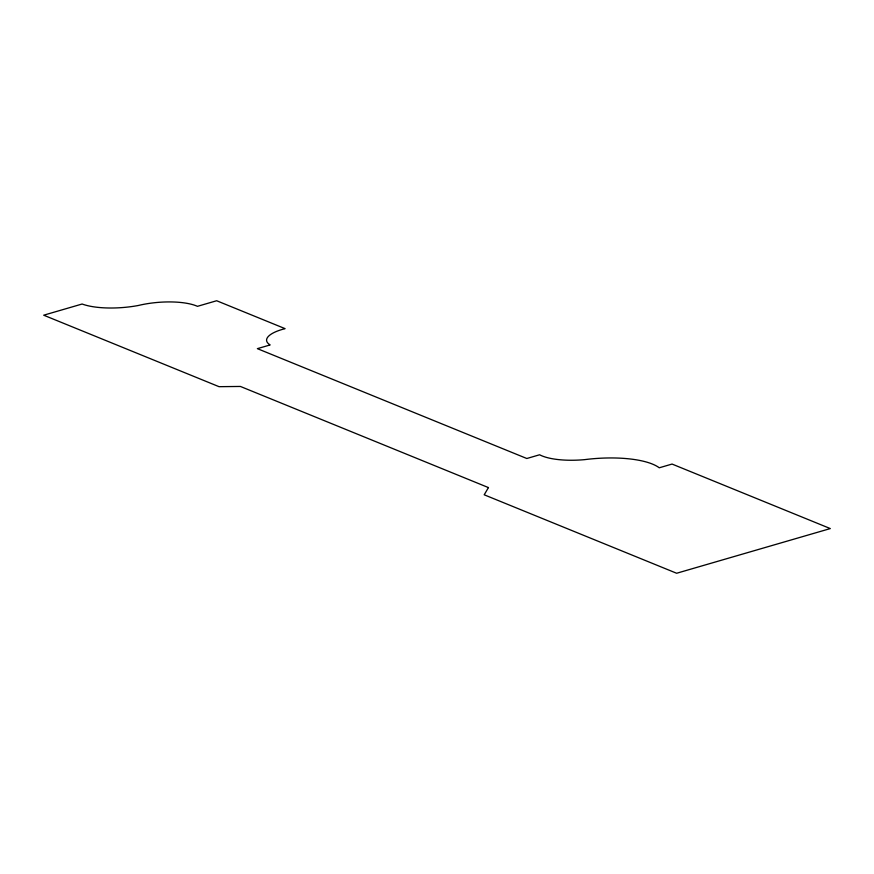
<?xml version="1.0" encoding="UTF-8"?>
<svg xmlns="http://www.w3.org/2000/svg" width="874" height="874" viewBox="0 0 874 874"><rect width="100%" height="100%" fill="white"/><g stroke="black" fill="none" stroke-linecap="round" stroke-linejoin="round"><path stroke-width="1.31" d="M488.446 487.583L484.196 494.793L676.64 573.257L830.3 528.573L672.062 464.061L659.258 467.787A68.664 22.014 -4.8 0 0 584.477 459.658A48.529 15.557 -4.8 0 1 539.619 454.775L526.814 458.5L257.382 348.65L270.186 344.924A35.878 11.504 -4.8 0 1 285.088 328.646L216.665 300.743L197.458 306.326A45.372 14.552 -4.8 0 0 138.245 305.507A49.687 15.929 -4.8 0 1 82.112 304.021L43.7 315.197L219.046 386.679L240.405 386.45L488.446 487.583"/></g></svg>
